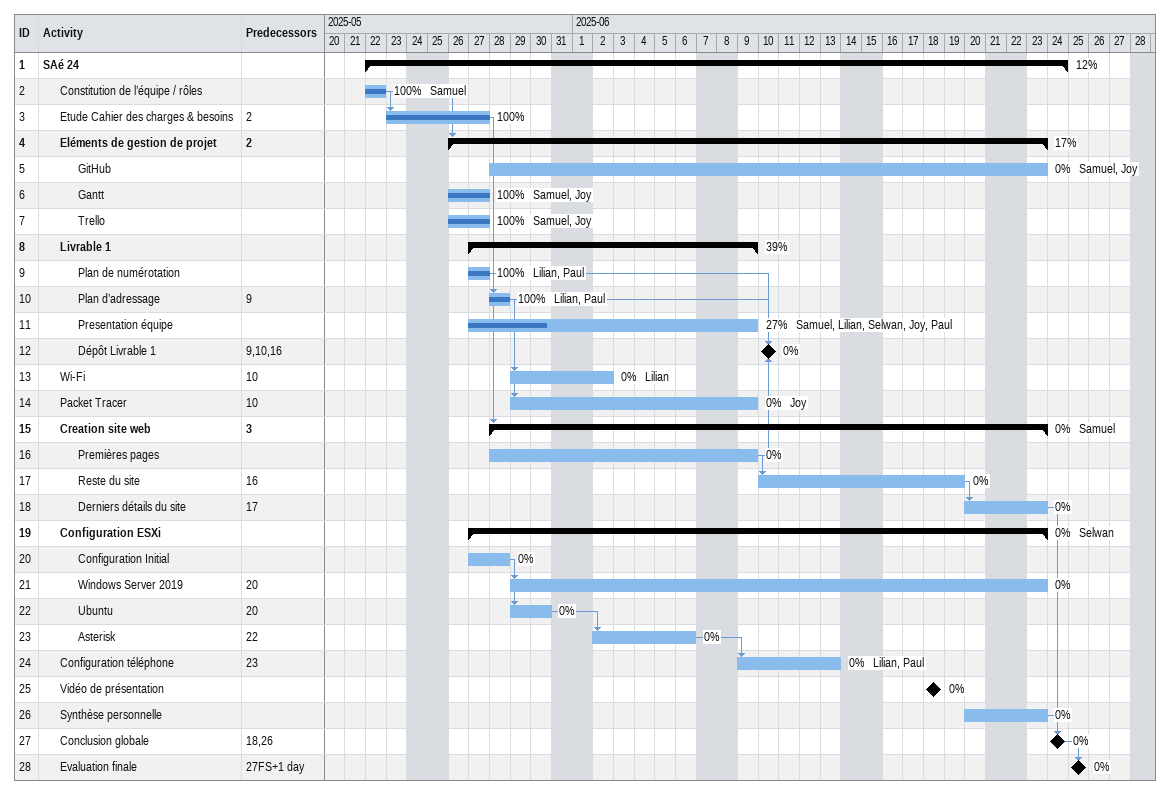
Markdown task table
| ID | Level | Task | Start | Finish | Predecessors | Resources | % complete |
|---|---|---|---|---|---|---|---|
| 1 | 1 | **SAé 24** | 2025-05-22 | 2025-06-24 |  |  | 12 |
| 2 | 2 | Constitution de l’équipe / rôles | 2025-05-22 | 2025-05-22 |  | Samuel | 100 |
| 3 | 2 | Etude Cahier des charges & besoins | 2025-05-23 | 2025-05-27 | 2 |  | 100 |
| 4 | 2 | **Eléments de gestion de projet** | 2025-05-26 | 2025-06-23 | 2 |  | 17 |
| 5 | 3 | GitHub | 2025-05-28 | 2025-06-23 |  | Samuel, Joy | 0 |
| 6 | 3 | Gantt | 2025-05-26 | 2025-05-27 |  | Samuel, Joy | 100 |
| 7 | 3 | Trello | 2025-05-26 | 2025-05-27 |  | Samuel, Joy | 100 |
| 8 | 2 | **Livrable 1** | 2025-05-27 | 2025-06-09 |  |  | 39 |
| 9 | 3 | Plan de numérotation | 2025-05-27 | 2025-05-27 |  | Lilian, Paul | 100 |
| 10 | 3 | Plan d’adressage | 2025-05-28 | 2025-05-28 | 9 | Lilian, Paul | 100 |
| 11 | 3 | Presentation équipe | 2025-05-27 | 2025-06-09 |  | Samuel, Lilian, Selwan, Joy, Paul | 27 |
| 12 | 3 | Dépôt Livrable 1 (milestone) | 2025-06-10 | 2025-06-10 | 9, 10, 16 |  | 0 |
| 13 | 2 | Wi-Fi | 2025-05-29 | 2025-06-02 | 10 | Lilian | 0 |
| 14 | 2 | Packet Tracer | 2025-05-29 | 2025-06-09 | 10 | Joy | 0 |
| 15 | 2 | **Creation site web** | 2025-05-28 | 2025-06-23 | 3 | Samuel | 0 |
| 16 | 3 | Premières pages | 2025-05-28 | 2025-06-09 |  |  | 0 |
| 17 | 3 | Reste du site | 2025-06-10 | 2025-06-19 | 16 |  | 0 |
| 18 | 3 | Derniers détails du site | 2025-06-20 | 2025-06-23 | 17 |  | 0 |
| 19 | 2 | **Configuration ESXi** | 2025-05-27 | 2025-06-23 |  | Selwan | 0 |
| 20 | 3 | Configuration Initial | 2025-05-27 | 2025-05-28 |  |  | 0 |
| 21 | 3 | Windows Server 2019 | 2025-05-29 | 2025-06-23 | 20 |  | 0 |
| 22 | 3 | Ubuntu | 2025-05-29 | 2025-05-30 | 20 |  | 0 |
| 23 | 3 | Asterisk | 2025-06-02 | 2025-06-06 | 22 |  | 0 |
| 24 | 2 | Configuration téléphone | 2025-06-09 | 2025-06-13 | 23 | Lilian, Paul | 0 |
| 25 | 2 | Vidéo de présentation (milestone) | 2025-06-18 | 2025-06-18 |  |  | 0 |
| 26 | 2 | Synthèse personnelle | 2025-06-20 | 2025-06-23 |  |  | 0 |
| 27 | 2 | Conclusion globale (milestone) | 2025-06-24 | 2025-06-24 | 18, 26 |  | 0 |
| 28 | 2 | Evaluation finale (milestone) | 2025-06-25 | 2025-06-25 | 27FS+1d |  | 0 |
